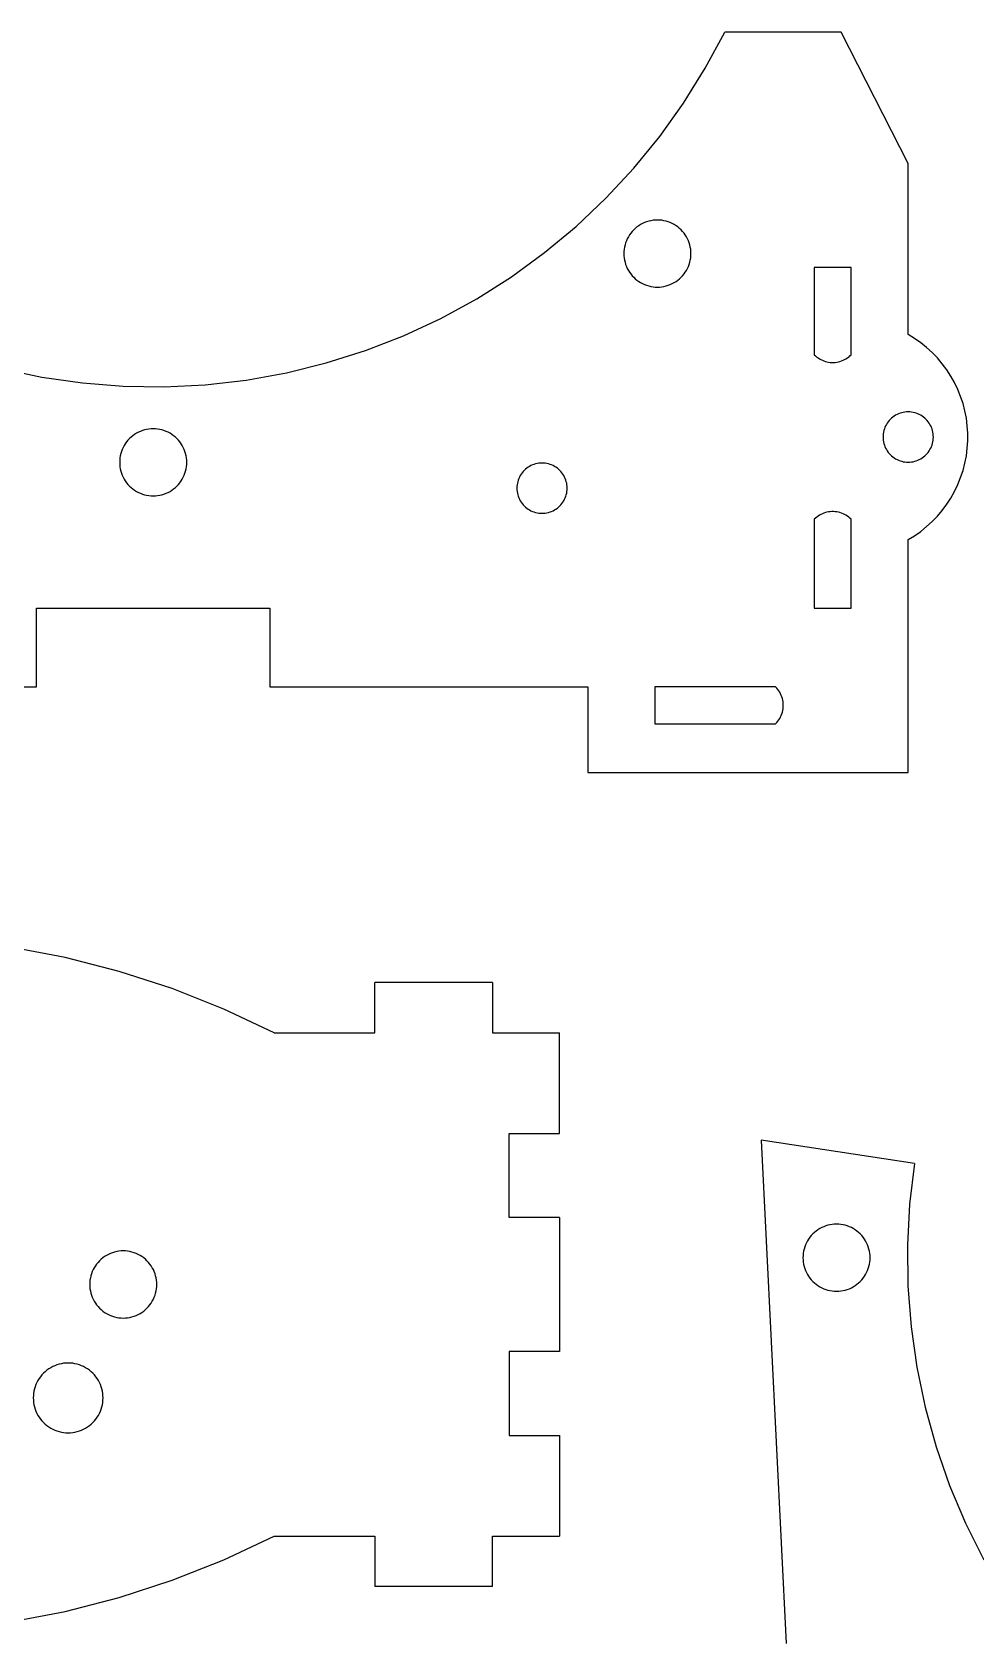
# Model space of a CAD drawing. Extents: x -403 to 403, y -278 to 278.
# Drawn here: x 8.7 to 64.9, y -109.8 to -14.1 of the extents above; entities that cross this region are included whole.
import ezdxf

# ---------------------------------------------------------------- set-up
doc = ezdxf.new("R2010")
doc.units = 0
doc.layers.get('0').update_dxf_attribs({"linetype": 'CONTINUOUS'})

msp = doc.modelspace()

# ---------------------------------------------------------------- linework, layer by layer
for p, q in [((48.813, -16.255), (49.967, -14.099)), ((56.906, -14.099), (49.967, -14.099)), ((60.906, -21.935), (56.906, -14.099)), ((47.522, -18.332), (48.813, -16.255)), ((46.101, -20.321), (47.522, -18.332)), ((44.555, -22.216), (46.101, -20.321)), ((60.906, -32.123), (60.906, -21.935)), ((42.89, -24.006), (44.555, -22.216)), ((41.114, -25.686), (42.89, -24.006)), ((39.233, -27.249), (41.114, -25.686)), ((44.639, -25.8), (44.543, -25.889)), ((44.74, -25.717), (44.639, -25.8)), ((44.846, -25.641), (44.74, -25.717)), ((44.958, -25.572), (44.846, -25.641)), ((45.073, -25.51), (44.958, -25.572)), ((45.192, -25.456), (45.073, -25.51)), ((45.315, -25.41), (45.192, -25.456)), ((45.44, -25.372), (45.315, -25.41)), ((45.567, -25.342), (45.44, -25.372)), ((45.697, -25.321), (45.567, -25.342)), ((45.827, -25.308), (45.697, -25.321)), ((45.958, -25.304), (45.827, -25.308)), ((46.088, -25.308), (45.958, -25.304)), ((46.219, -25.321), (46.088, -25.308)), ((46.348, -25.342), (46.219, -25.321)), ((46.475, -25.372), (46.348, -25.342)), ((46.6, -25.41), (46.475, -25.372)), ((46.723, -25.456), (46.6, -25.41)), ((46.842, -25.51), (46.723, -25.456)), ((46.958, -25.572), (46.842, -25.51)), ((47.069, -25.641), (46.958, -25.572)), ((47.175, -25.717), (47.069, -25.641)), ((47.276, -25.8), (47.175, -25.717)), ((47.372, -25.889), (47.276, -25.8)), ((44.026, -26.786), (43.996, -26.913)), ((44.064, -26.661), (44.026, -26.786)), ((44.11, -26.538), (44.064, -26.661)), ((44.164, -26.419), (44.11, -26.538)), ((44.226, -26.304), (44.164, -26.419)), ((44.295, -26.192), (44.226, -26.304)), ((44.371, -26.086), (44.295, -26.192)), ((44.454, -25.985), (44.371, -26.086)), ((44.543, -25.889), (44.454, -25.985)), ((47.461, -25.985), (47.372, -25.889)), ((47.544, -26.086), (47.461, -25.985)), ((47.621, -26.192), (47.544, -26.086)), ((47.69, -26.304), (47.621, -26.192)), ((47.751, -26.419), (47.69, -26.304)), ((47.805, -26.538), (47.751, -26.419)), ((47.851, -26.661), (47.805, -26.538)), ((47.889, -26.786), (47.851, -26.661)), ((47.919, -26.913), (47.889, -26.786)), ((37.255, -28.687), (39.233, -27.249)), ((43.962, -27.173), (43.958, -27.304)), ((43.958, -27.304), (43.962, -27.434)), ((43.975, -27.043), (43.962, -27.173)), ((43.962, -27.434), (43.975, -27.565)), ((43.996, -26.913), (43.975, -27.043)), ((43.975, -27.565), (43.996, -27.694)), ((43.996, -27.694), (44.026, -27.821)), ((47.889, -27.821), (47.919, -27.694)), ((47.94, -27.043), (47.919, -26.913)), ((47.919, -27.694), (47.94, -27.565)), ((47.953, -27.173), (47.94, -27.043)), ((47.94, -27.565), (47.953, -27.434)), ((47.958, -27.304), (47.953, -27.173)), ((47.953, -27.434), (47.958, -27.304)), ((35.19, -29.995), (37.255, -28.687)), ((44.026, -27.821), (44.064, -27.946)), ((44.064, -27.946), (44.11, -28.069)), ((44.11, -28.069), (44.164, -28.188)), ((44.164, -28.188), (44.226, -28.304)), ((44.226, -28.304), (44.295, -28.415)), ((44.295, -28.415), (44.371, -28.521)), ((44.371, -28.521), (44.454, -28.622)), ((44.454, -28.622), (44.543, -28.718)), ((44.543, -28.718), (44.639, -28.807)), ((47.276, -28.807), (47.372, -28.718)), ((47.372, -28.718), (47.461, -28.622)), ((47.461, -28.622), (47.544, -28.521)), ((47.544, -28.521), (47.621, -28.415)), ((47.621, -28.415), (47.69, -28.304)), ((47.69, -28.304), (47.751, -28.188)), ((47.751, -28.188), (47.805, -28.069)), ((47.805, -28.069), (47.851, -27.946)), ((47.851, -27.946), (47.889, -27.821)), ((57.506, -28.142), (55.306, -28.142)), ((55.306, -28.142), (55.306, -33.342)), ((57.506, -33.342), (57.506, -28.142)), ((44.639, -28.807), (44.74, -28.89)), ((44.74, -28.89), (44.846, -28.967)), ((44.846, -28.967), (44.958, -29.036)), ((44.958, -29.036), (45.073, -29.097)), ((45.073, -29.097), (45.192, -29.151)), ((45.192, -29.151), (45.315, -29.197)), ((45.315, -29.197), (45.44, -29.235)), ((45.44, -29.235), (45.567, -29.265)), ((45.567, -29.265), (45.697, -29.286)), ((45.697, -29.286), (45.827, -29.299)), ((45.827, -29.299), (45.958, -29.304)), ((45.958, -29.304), (46.088, -29.299)), ((46.088, -29.299), (46.219, -29.286)), ((46.219, -29.286), (46.348, -29.265)), ((46.348, -29.265), (46.475, -29.235)), ((46.475, -29.235), (46.6, -29.197)), ((46.6, -29.197), (46.723, -29.151)), ((46.723, -29.151), (46.842, -29.097)), ((46.842, -29.097), (46.958, -29.036)), ((46.958, -29.036), (47.069, -28.967)), ((47.069, -28.967), (47.175, -28.89)), ((47.175, -28.89), (47.276, -28.807)), ((33.044, -31.167), (35.19, -29.995)), ((30.827, -32.199), (33.044, -31.167)), ((28.549, -33.087), (30.827, -32.199)), ((61.289, -32.358), (60.906, -32.123)), ((61.656, -32.616), (61.289, -32.358)), ((26.218, -33.825), (28.549, -33.087)), ((55.306, -33.342), (55.377, -33.409)), ((55.377, -33.409), (55.452, -33.471)), ((55.452, -33.471), (55.531, -33.528)), ((57.28, -33.528), (57.359, -33.471)), ((57.359, -33.471), (57.434, -33.409)), ((57.434, -33.409), (57.506, -33.342)), ((62.006, -32.898), (61.656, -32.616)), ((62.338, -33.202), (62.006, -32.898)), ((62.649, -33.525), (62.338, -33.202)), ((6.872, -34.162), (9.265, -34.667)), ((21.438, -34.847), (23.845, -34.413)), ((23.845, -34.413), (26.218, -33.825)), ((55.531, -33.528), (55.614, -33.581)), ((55.614, -33.581), (55.699, -33.628)), ((55.699, -33.628), (55.788, -33.669)), ((55.788, -33.669), (55.879, -33.705)), ((55.879, -33.705), (55.972, -33.736)), ((55.972, -33.736), (56.066, -33.76)), ((56.066, -33.76), (56.162, -33.778)), ((56.162, -33.778), (56.259, -33.791)), ((56.259, -33.791), (56.357, -33.797)), ((56.357, -33.797), (56.454, -33.797)), ((56.454, -33.797), (56.552, -33.791)), ((56.552, -33.791), (56.649, -33.778)), ((56.649, -33.778), (56.745, -33.76)), ((56.745, -33.76), (56.84, -33.736)), ((56.84, -33.736), (56.932, -33.705)), ((56.932, -33.705), (57.023, -33.669)), ((57.023, -33.669), (57.112, -33.628)), ((57.112, -33.628), (57.197, -33.581)), ((57.197, -33.581), (57.28, -33.528)), ((62.939, -33.869), (62.649, -33.525)), ((63.207, -34.229), (62.939, -33.869)), ((63.451, -34.607), (63.207, -34.229)), ((9.265, -34.667), (11.685, -35.016)), ((11.685, -35.016), (14.122, -35.21)), ((14.122, -35.21), (16.567, -35.246)), ((16.567, -35.246), (19.009, -35.125)), ((19.009, -35.125), (21.438, -34.847)), ((63.67, -34.999), (63.451, -34.607)), ((63.865, -35.404), (63.67, -34.999)), ((64.032, -35.821), (63.865, -35.404)), ((64.173, -36.248), (64.032, -35.821)), ((64.287, -36.682), (64.173, -36.248)), ((59.716, -37.329), (59.658, -37.408)), ((59.778, -37.253), (59.716, -37.329)), ((59.845, -37.181), (59.778, -37.253)), ((59.917, -37.114), (59.845, -37.181)), ((59.992, -37.052), (59.917, -37.114)), ((60.072, -36.995), (59.992, -37.052)), ((60.156, -36.943), (60.072, -36.995)), ((60.242, -36.896), (60.156, -36.943)), ((60.332, -36.856), (60.242, -36.896)), ((60.423, -36.821), (60.332, -36.856)), ((60.517, -36.793), (60.423, -36.821)), ((60.613, -36.771), (60.517, -36.793)), ((60.71, -36.755), (60.613, -36.771)), ((60.807, -36.745), (60.71, -36.755)), ((60.906, -36.742), (60.807, -36.745)), ((61.004, -36.745), (60.906, -36.742)), ((61.101, -36.755), (61.004, -36.745)), ((61.198, -36.771), (61.101, -36.755)), ((61.294, -36.793), (61.198, -36.771)), ((61.388, -36.821), (61.294, -36.793)), ((61.48, -36.856), (61.388, -36.821)), ((61.569, -36.896), (61.48, -36.856)), ((61.656, -36.943), (61.569, -36.896)), ((61.739, -36.995), (61.656, -36.943)), ((61.819, -37.052), (61.739, -36.995)), ((61.895, -37.114), (61.819, -37.052)), ((61.966, -37.181), (61.895, -37.114)), ((62.033, -37.253), (61.966, -37.181)), ((62.096, -37.329), (62.033, -37.253)), ((62.153, -37.408), (62.096, -37.329)), ((64.372, -37.123), (64.287, -36.682)), ((64.43, -37.569), (64.372, -37.123)), ((14.587, -38.248), (14.491, -38.337)), ((14.688, -38.165), (14.587, -38.248)), ((14.794, -38.089), (14.688, -38.165)), ((14.906, -38.02), (14.794, -38.089)), ((15.021, -37.958), (14.906, -38.02)), ((15.14, -37.904), (15.021, -37.958)), ((15.263, -37.858), (15.14, -37.904)), ((15.388, -37.82), (15.263, -37.858)), ((15.515, -37.79), (15.388, -37.82)), ((15.644, -37.769), (15.515, -37.79)), ((15.775, -37.756), (15.644, -37.769)), ((15.906, -37.752), (15.775, -37.756)), ((16.036, -37.756), (15.906, -37.752)), ((16.167, -37.769), (16.036, -37.756)), ((16.296, -37.79), (16.167, -37.769)), ((16.423, -37.82), (16.296, -37.79)), ((16.548, -37.858), (16.423, -37.82)), ((16.671, -37.904), (16.548, -37.858)), ((16.79, -37.958), (16.671, -37.904)), ((16.906, -38.02), (16.79, -37.958)), ((17.017, -38.089), (16.906, -38.02)), ((17.123, -38.165), (17.017, -38.089)), ((17.224, -38.248), (17.123, -38.165)), ((17.32, -38.337), (17.224, -38.248)), ((59.409, -38.144), (59.406, -38.242)), ((59.406, -38.242), (59.409, -38.34)), ((59.418, -38.046), (59.409, -38.144)), ((59.434, -37.949), (59.418, -38.046)), ((59.457, -37.854), (59.434, -37.949)), ((59.485, -37.76), (59.457, -37.854)), ((59.52, -37.668), (59.485, -37.76)), ((59.56, -37.578), (59.52, -37.668)), ((59.606, -37.492), (59.56, -37.578)), ((59.658, -37.408), (59.606, -37.492)), ((62.205, -37.492), (62.153, -37.408)), ((62.251, -37.578), (62.205, -37.492)), ((62.291, -37.668), (62.251, -37.578)), ((62.326, -37.76), (62.291, -37.668)), ((62.354, -37.854), (62.326, -37.76)), ((62.377, -37.949), (62.354, -37.854)), ((62.393, -38.046), (62.377, -37.949)), ((62.402, -38.144), (62.393, -38.046)), ((62.406, -38.242), (62.402, -38.144)), ((62.402, -38.34), (62.406, -38.242)), ((64.458, -38.018), (64.43, -37.569)), ((64.458, -38.467), (64.458, -38.018)), ((13.974, -39.234), (13.944, -39.361)), ((14.012, -39.109), (13.974, -39.234)), ((14.058, -38.986), (14.012, -39.109)), ((14.112, -38.867), (14.058, -38.986)), ((14.173, -38.752), (14.112, -38.867)), ((14.243, -38.64), (14.173, -38.752)), ((14.319, -38.534), (14.243, -38.64)), ((14.402, -38.433), (14.319, -38.534)), ((14.491, -38.337), (14.402, -38.433)), ((17.409, -38.433), (17.32, -38.337)), ((17.492, -38.534), (17.409, -38.433)), ((17.568, -38.64), (17.492, -38.534)), ((17.638, -38.752), (17.568, -38.64)), ((17.699, -38.867), (17.638, -38.752)), ((17.753, -38.986), (17.699, -38.867)), ((17.799, -39.109), (17.753, -38.986)), ((17.837, -39.234), (17.799, -39.109)), ((17.867, -39.361), (17.837, -39.234)), ((59.409, -38.34), (59.418, -38.438)), ((59.418, -38.438), (59.434, -38.534)), ((59.434, -38.534), (59.457, -38.63)), ((59.457, -38.63), (59.485, -38.724)), ((59.485, -38.724), (59.52, -38.816)), ((59.52, -38.816), (59.56, -38.905)), ((59.56, -38.905), (59.606, -38.992)), ((59.606, -38.992), (59.658, -39.075)), ((59.658, -39.075), (59.716, -39.155)), ((59.716, -39.155), (59.778, -39.231)), ((59.778, -39.231), (59.845, -39.302)), ((61.966, -39.302), (62.033, -39.231)), ((62.033, -39.231), (62.096, -39.155)), ((62.096, -39.155), (62.153, -39.075)), ((62.153, -39.075), (62.205, -38.992)), ((62.205, -38.992), (62.251, -38.905)), ((62.251, -38.905), (62.291, -38.816)), ((62.291, -38.816), (62.326, -38.724)), ((62.326, -38.724), (62.354, -38.63)), ((62.354, -38.63), (62.377, -38.534)), ((62.377, -38.534), (62.393, -38.438)), ((62.393, -38.438), (62.402, -38.34)), ((64.372, -39.361), (64.43, -38.915)), ((64.43, -38.915), (64.458, -38.467)), ((13.91, -39.621), (13.906, -39.752)), ((13.906, -39.752), (13.91, -39.882)), ((13.923, -39.491), (13.91, -39.621)), ((13.91, -39.882), (13.923, -40.013)), ((13.944, -39.361), (13.923, -39.491)), ((13.923, -40.013), (13.944, -40.142)), ((13.944, -40.142), (13.974, -40.269)), ((17.837, -40.269), (17.867, -40.142)), ((17.888, -39.491), (17.867, -39.361)), ((17.867, -40.142), (17.888, -40.013)), ((17.901, -39.621), (17.888, -39.491)), ((17.888, -40.013), (17.901, -39.882)), ((17.906, -39.752), (17.901, -39.621)), ((17.901, -39.882), (17.906, -39.752)), ((38.091, -40.164), (38.019, -40.231)), ((38.167, -40.102), (38.091, -40.164)), ((38.247, -40.045), (38.167, -40.102)), ((38.33, -39.993), (38.247, -40.045)), ((38.417, -39.946), (38.33, -39.993)), ((38.506, -39.906), (38.417, -39.946)), ((38.598, -39.871), (38.506, -39.906)), ((38.692, -39.843), (38.598, -39.871)), ((38.787, -39.821), (38.692, -39.843)), ((38.884, -39.805), (38.787, -39.821)), ((38.982, -39.795), (38.884, -39.805)), ((39.08, -39.792), (38.982, -39.795)), ((39.178, -39.795), (39.08, -39.792)), ((39.276, -39.805), (39.178, -39.795)), ((39.373, -39.821), (39.276, -39.805)), ((39.468, -39.843), (39.373, -39.821)), ((39.562, -39.871), (39.468, -39.843)), ((39.654, -39.906), (39.562, -39.871)), ((39.743, -39.946), (39.654, -39.906)), ((39.83, -39.993), (39.743, -39.946)), ((39.913, -40.045), (39.83, -39.993)), ((39.993, -40.102), (39.913, -40.045)), ((40.069, -40.164), (39.993, -40.102)), ((40.141, -40.231), (40.069, -40.164)), ((59.845, -39.302), (59.917, -39.37)), ((59.917, -39.37), (59.992, -39.432)), ((59.992, -39.432), (60.072, -39.489)), ((60.072, -39.489), (60.156, -39.541)), ((60.156, -39.541), (60.242, -39.587)), ((60.242, -39.587), (60.332, -39.628)), ((60.332, -39.628), (60.423, -39.662)), ((60.423, -39.662), (60.517, -39.691)), ((60.517, -39.691), (60.613, -39.713)), ((60.613, -39.713), (60.71, -39.729)), ((60.71, -39.729), (60.807, -39.739)), ((60.807, -39.739), (60.906, -39.742)), ((60.906, -39.742), (61.004, -39.739)), ((61.004, -39.739), (61.101, -39.729)), ((61.101, -39.729), (61.198, -39.713)), ((61.198, -39.713), (61.294, -39.691)), ((61.294, -39.691), (61.388, -39.662)), ((61.388, -39.662), (61.48, -39.628)), ((61.48, -39.628), (61.569, -39.587)), ((61.569, -39.587), (61.656, -39.541)), ((61.656, -39.541), (61.739, -39.489)), ((61.739, -39.489), (61.819, -39.432)), ((61.819, -39.432), (61.895, -39.37)), ((61.895, -39.37), (61.966, -39.302)), ((64.173, -40.237), (64.287, -39.802)), ((64.287, -39.802), (64.372, -39.361)), ((13.974, -40.269), (14.012, -40.394)), ((14.012, -40.394), (14.058, -40.517)), ((14.058, -40.517), (14.112, -40.636)), ((14.112, -40.636), (14.173, -40.752)), ((14.173, -40.752), (14.243, -40.863)), ((14.243, -40.863), (14.319, -40.969)), ((14.319, -40.969), (14.402, -41.07)), ((14.402, -41.07), (14.491, -41.166)), ((14.491, -41.166), (14.587, -41.255)), ((17.224, -41.255), (17.32, -41.166)), ((17.32, -41.166), (17.409, -41.07)), ((17.409, -41.07), (17.492, -40.969)), ((17.492, -40.969), (17.568, -40.863)), ((17.568, -40.863), (17.638, -40.752)), ((17.638, -40.752), (17.699, -40.636)), ((17.699, -40.636), (17.753, -40.517)), ((17.753, -40.517), (17.799, -40.394)), ((17.799, -40.394), (17.837, -40.269)), ((37.593, -41.096), (37.583, -41.194)), ((37.609, -40.999), (37.593, -41.096)), ((37.631, -40.904), (37.609, -40.999)), ((37.66, -40.81), (37.631, -40.904)), ((37.694, -40.718), (37.66, -40.81)), ((37.735, -40.628), (37.694, -40.718)), ((37.781, -40.542), (37.735, -40.628)), ((37.833, -40.458), (37.781, -40.542)), ((37.89, -40.379), (37.833, -40.458)), ((37.952, -40.303), (37.89, -40.379)), ((38.019, -40.231), (37.952, -40.303)), ((40.208, -40.303), (40.141, -40.231)), ((40.27, -40.379), (40.208, -40.303)), ((40.327, -40.458), (40.27, -40.379)), ((40.379, -40.542), (40.327, -40.458)), ((40.425, -40.628), (40.379, -40.542)), ((40.466, -40.718), (40.425, -40.628)), ((40.5, -40.81), (40.466, -40.718)), ((40.529, -40.904), (40.5, -40.81)), ((40.551, -40.999), (40.529, -40.904)), ((40.567, -41.096), (40.551, -40.999)), ((40.577, -41.194), (40.567, -41.096)), ((63.67, -41.486), (63.865, -41.08)), ((63.865, -41.08), (64.032, -40.664)), ((64.032, -40.664), (64.173, -40.237)), ((14.587, -41.255), (14.688, -41.338)), ((14.688, -41.338), (14.794, -41.414)), ((14.794, -41.414), (14.906, -41.484)), ((14.906, -41.484), (15.021, -41.545)), ((15.021, -41.545), (15.14, -41.599)), ((15.14, -41.599), (15.263, -41.645)), ((15.263, -41.645), (15.388, -41.683)), ((15.388, -41.683), (15.515, -41.713)), ((15.515, -41.713), (15.644, -41.734)), ((15.644, -41.734), (15.775, -41.747)), ((15.775, -41.747), (15.906, -41.752)), ((15.906, -41.752), (16.036, -41.747)), ((16.036, -41.747), (16.167, -41.734)), ((16.167, -41.734), (16.296, -41.713)), ((16.296, -41.713), (16.423, -41.683)), ((16.423, -41.683), (16.548, -41.645)), ((16.548, -41.645), (16.671, -41.599)), ((16.671, -41.599), (16.79, -41.545)), ((16.79, -41.545), (16.906, -41.484)), ((16.906, -41.484), (17.017, -41.414)), ((17.017, -41.414), (17.123, -41.338)), ((17.123, -41.338), (17.224, -41.255)), ((37.583, -41.194), (37.58, -41.292)), ((37.58, -41.292), (37.583, -41.39)), ((37.583, -41.39), (37.593, -41.488)), ((37.593, -41.488), (37.609, -41.584)), ((37.609, -41.584), (37.631, -41.68)), ((37.631, -41.68), (37.66, -41.774)), ((37.66, -41.774), (37.694, -41.866)), ((37.694, -41.866), (37.735, -41.955)), ((37.735, -41.955), (37.781, -42.042)), ((37.781, -42.042), (37.833, -42.125)), ((37.833, -42.125), (37.89, -42.205)), ((40.27, -42.205), (40.327, -42.125)), ((40.327, -42.125), (40.379, -42.042)), ((40.379, -42.042), (40.425, -41.955)), ((40.425, -41.955), (40.466, -41.866)), ((40.466, -41.866), (40.5, -41.774)), ((40.5, -41.774), (40.529, -41.68)), ((40.529, -41.68), (40.551, -41.584)), ((40.551, -41.584), (40.567, -41.488)), ((40.567, -41.488), (40.577, -41.39)), ((40.58, -41.292), (40.577, -41.194)), ((40.577, -41.39), (40.58, -41.292)), ((63.207, -42.255), (63.451, -41.878)), ((63.451, -41.878), (63.67, -41.486)), ((37.89, -42.205), (37.952, -42.281)), ((37.952, -42.281), (38.019, -42.352)), ((38.019, -42.352), (38.091, -42.42)), ((38.091, -42.42), (38.167, -42.482)), ((38.167, -42.482), (38.247, -42.539)), ((38.247, -42.539), (38.33, -42.591)), ((38.33, -42.591), (38.417, -42.637)), ((38.417, -42.637), (38.506, -42.678)), ((38.506, -42.678), (38.598, -42.712)), ((38.598, -42.712), (38.692, -42.741)), ((38.692, -42.741), (38.787, -42.763)), ((38.787, -42.763), (38.884, -42.779)), ((38.884, -42.779), (38.982, -42.789)), ((38.982, -42.789), (39.08, -42.792)), ((39.08, -42.792), (39.178, -42.789)), ((39.178, -42.789), (39.276, -42.779)), ((39.276, -42.779), (39.373, -42.763)), ((39.373, -42.763), (39.468, -42.741)), ((39.468, -42.741), (39.562, -42.712)), ((39.562, -42.712), (39.654, -42.678)), ((39.654, -42.678), (39.743, -42.637)), ((39.743, -42.637), (39.83, -42.591)), ((39.83, -42.591), (39.913, -42.539)), ((39.913, -42.539), (39.993, -42.482)), ((39.993, -42.482), (40.069, -42.42)), ((40.069, -42.42), (40.141, -42.352)), ((40.141, -42.352), (40.208, -42.281)), ((40.208, -42.281), (40.27, -42.205)), ((55.377, -43.075), (55.306, -43.142)), ((55.452, -43.013), (55.377, -43.075)), ((55.531, -42.955), (55.452, -43.013)), ((55.614, -42.903), (55.531, -42.955)), ((55.699, -42.856), (55.614, -42.903)), ((55.788, -42.814), (55.699, -42.856)), ((55.879, -42.778), (55.788, -42.814)), ((55.972, -42.748), (55.879, -42.778)), ((56.066, -42.724), (55.972, -42.748)), ((56.162, -42.705), (56.066, -42.724)), ((56.259, -42.693), (56.162, -42.705)), ((56.357, -42.687), (56.259, -42.693)), ((56.454, -42.687), (56.357, -42.687)), ((56.552, -42.693), (56.454, -42.687)), ((56.649, -42.705), (56.552, -42.693)), ((56.745, -42.724), (56.649, -42.705)), ((56.84, -42.748), (56.745, -42.724)), ((56.932, -42.778), (56.84, -42.748)), ((57.023, -42.814), (56.932, -42.778)), ((57.112, -42.856), (57.023, -42.814)), ((57.197, -42.903), (57.112, -42.856)), ((57.28, -42.955), (57.197, -42.903)), ((57.359, -43.013), (57.28, -42.955)), ((57.434, -43.075), (57.359, -43.013)), ((57.506, -43.142), (57.434, -43.075)), ((62.338, -43.283), (62.649, -42.959)), ((62.649, -42.959), (62.939, -42.616)), ((62.939, -42.616), (63.207, -42.255)), ((55.306, -43.142), (55.306, -48.442)), ((57.506, -48.442), (57.506, -43.142)), ((61.289, -44.127), (61.656, -43.868)), ((61.656, -43.868), (62.006, -43.586)), ((62.006, -43.586), (62.338, -43.283)), ((60.906, -44.361), (61.289, -44.127)), ((60.906, -58.242), (60.906, -44.361)), ((8.957, -48.442), (22.855, -48.442)), ((8.957, -53.142), (8.957, -48.442)), ((22.855, -48.442), (22.855, -53.142)), ((55.306, -48.442), (57.506, -48.442)), ((-9.994, -53.142), (8.957, -53.142)), ((22.855, -53.142), (41.806, -53.142)), ((41.806, -53.142), (41.806, -58.242)), ((45.806, -53.142), (45.806, -55.342)), ((53.006, -53.142), (45.806, -53.142)), ((53.075, -53.216), (53.006, -53.142)), ((53.14, -53.295), (53.075, -53.216)), ((53.199, -53.378), (53.14, -53.295)), ((53.253, -53.464), (53.199, -53.378)), ((53.301, -53.554), (53.253, -53.464)), ((53.343, -53.646), (53.301, -53.554)), ((53.379, -53.742), (53.343, -53.646)), ((53.408, -53.839), (53.379, -53.742)), ((53.431, -53.938), (53.408, -53.839)), ((53.408, -54.644), (53.431, -54.545)), ((53.448, -54.039), (53.431, -53.938)), ((53.431, -54.545), (53.448, -54.445)), ((53.458, -54.14), (53.448, -54.039)), ((53.448, -54.445), (53.458, -54.344)), ((53.461, -54.242), (53.458, -54.14)), ((53.458, -54.344), (53.461, -54.242)), ((45.806, -55.342), (53.006, -55.342)), ((53.006, -55.342), (53.075, -55.267)), ((53.075, -55.267), (53.14, -55.189)), ((53.14, -55.189), (53.199, -55.106)), ((53.199, -55.106), (53.253, -55.02)), ((53.253, -55.02), (53.301, -54.93)), ((53.301, -54.93), (53.343, -54.837)), ((53.343, -54.837), (53.379, -54.742)), ((53.379, -54.742), (53.408, -54.644)), ((41.806, -58.242), (60.906, -58.242)), ((10.652, -69.276), (7.39, -68.653)), ((13.869, -70.103), (10.652, -69.276)), ((17.027, -71.131), (13.869, -70.103)), ((29.119, -73.771), (29.119, -70.771)), ((36.119, -70.771), (29.119, -70.771)), ((36.119, -70.771), (36.119, -73.771)), ((20.115, -72.355), (17.027, -71.131)), ((23.119, -73.771), (20.115, -72.355)), ((23.119, -73.771), (29.119, -73.771)), ((36.119, -73.771), (40.119, -73.771)), ((40.119, -77.021), (40.119, -73.771)), ((40.119, -79.771), (40.119, -73.771)), ((40.119, -79.771), (40.119, -77.021)), ((37.119, -79.771), (40.119, -79.771)), ((37.119, -84.771), (37.119, -79.771)), ((52.134, -80.175), (53.634, -110.175)), ((61.274, -81.551), (52.134, -80.175)), ((61.274, -81.551), (60.989, -83.975)), ((60.989, -83.975), (60.861, -86.413)), ((40.119, -84.771), (37.119, -84.771)), ((40.119, -84.771), (40.119, -88.771)), ((40.119, -84.771), (40.119, -92.771)), ((56.373, -85.192), (56.244, -85.214)), ((56.503, -85.179), (56.373, -85.192)), ((56.634, -85.175), (56.503, -85.179)), ((56.765, -85.179), (56.634, -85.175)), ((56.895, -85.192), (56.765, -85.179)), ((57.024, -85.214), (56.895, -85.192)), ((54.971, -86.064), (54.902, -86.175)), ((55.047, -85.958), (54.971, -86.064)), ((55.13, -85.856), (55.047, -85.958)), ((55.22, -85.761), (55.13, -85.856)), ((55.315, -85.671), (55.22, -85.761)), ((55.416, -85.588), (55.315, -85.671)), ((55.523, -85.512), (55.416, -85.588)), ((55.634, -85.443), (55.523, -85.512)), ((55.749, -85.381), (55.634, -85.443)), ((55.869, -85.327), (55.749, -85.381)), ((55.991, -85.281), (55.869, -85.327)), ((56.116, -85.243), (55.991, -85.281)), ((56.244, -85.214), (56.116, -85.243)), ((57.152, -85.243), (57.024, -85.214)), ((57.277, -85.281), (57.152, -85.243)), ((57.399, -85.327), (57.277, -85.281)), ((57.519, -85.381), (57.399, -85.327)), ((57.634, -85.443), (57.519, -85.381)), ((57.745, -85.512), (57.634, -85.443)), ((57.852, -85.588), (57.745, -85.512)), ((57.953, -85.671), (57.852, -85.588)), ((58.048, -85.761), (57.953, -85.671)), ((58.138, -85.856), (58.048, -85.761)), ((58.221, -85.958), (58.138, -85.856)), ((58.297, -86.064), (58.221, -85.958)), ((58.366, -86.175), (58.297, -86.064)), ((13.008, -87.108), (12.902, -87.184)), ((13.119, -87.039), (13.008, -87.108)), ((13.235, -86.977), (13.119, -87.039)), ((13.354, -86.923), (13.235, -86.977)), ((13.476, -86.877), (13.354, -86.923)), ((13.602, -86.839), (13.476, -86.877)), ((13.729, -86.809), (13.602, -86.839)), ((13.858, -86.788), (13.729, -86.809)), ((13.988, -86.775), (13.858, -86.788)), ((14.119, -86.771), (13.988, -86.775)), ((14.25, -86.775), (14.119, -86.771)), ((14.38, -86.788), (14.25, -86.775)), ((14.509, -86.809), (14.38, -86.788)), ((14.637, -86.839), (14.509, -86.809)), ((14.762, -86.877), (14.637, -86.839)), ((14.885, -86.923), (14.762, -86.877)), ((15.004, -86.977), (14.885, -86.923)), ((15.119, -87.039), (15.004, -86.977)), ((15.23, -87.108), (15.119, -87.039)), ((15.337, -87.184), (15.23, -87.108)), ((54.638, -87.044), (54.634, -87.175)), ((54.651, -86.914), (54.638, -87.044)), ((54.672, -86.785), (54.651, -86.914)), ((54.702, -86.657), (54.672, -86.785)), ((54.74, -86.532), (54.702, -86.657)), ((54.786, -86.41), (54.74, -86.532)), ((54.84, -86.291), (54.786, -86.41)), ((54.902, -86.175), (54.84, -86.291)), ((58.428, -86.291), (58.366, -86.175)), ((58.482, -86.41), (58.428, -86.291)), ((58.528, -86.532), (58.482, -86.41)), ((58.566, -86.657), (58.528, -86.532)), ((58.596, -86.785), (58.566, -86.657)), ((58.617, -86.914), (58.596, -86.785)), ((58.63, -87.044), (58.617, -86.914)), ((58.634, -87.175), (58.63, -87.044)), ((60.861, -86.413), (60.89, -88.854)), ((12.272, -88.005), (12.225, -88.128)), ((12.326, -87.886), (12.272, -88.005)), ((12.387, -87.771), (12.326, -87.886)), ((12.456, -87.659), (12.387, -87.771)), ((12.533, -87.553), (12.456, -87.659)), ((12.616, -87.452), (12.533, -87.553)), ((12.705, -87.356), (12.616, -87.452)), ((12.801, -87.267), (12.705, -87.356)), ((12.902, -87.184), (12.801, -87.267)), ((15.438, -87.267), (15.337, -87.184)), ((15.533, -87.356), (15.438, -87.267)), ((15.623, -87.452), (15.533, -87.356)), ((15.706, -87.553), (15.623, -87.452)), ((15.782, -87.659), (15.706, -87.553)), ((15.851, -87.771), (15.782, -87.659)), ((15.913, -87.886), (15.851, -87.771)), ((15.967, -88.005), (15.913, -87.886)), ((16.013, -88.128), (15.967, -88.005)), ((54.634, -87.175), (54.638, -87.306)), ((54.638, -87.306), (54.651, -87.436)), ((54.651, -87.436), (54.672, -87.565)), ((54.672, -87.565), (54.702, -87.693)), ((54.702, -87.693), (54.74, -87.818)), ((54.74, -87.818), (54.786, -87.94)), ((54.786, -87.94), (54.84, -88.06)), ((54.84, -88.06), (54.902, -88.175)), ((58.366, -88.175), (58.428, -88.06)), ((58.428, -88.06), (58.482, -87.94)), ((58.482, -87.94), (58.528, -87.818)), ((58.528, -87.818), (58.566, -87.693)), ((58.566, -87.693), (58.596, -87.565)), ((58.596, -87.565), (58.617, -87.436)), ((58.617, -87.436), (58.63, -87.306)), ((58.63, -87.306), (58.634, -87.175)), ((12.124, -88.64), (12.119, -88.771)), ((12.119, -88.771), (12.124, -88.901)), ((12.136, -88.51), (12.124, -88.64)), ((12.124, -88.901), (12.136, -89.032)), ((12.158, -88.38), (12.136, -88.51)), ((12.136, -89.032), (12.158, -89.161)), ((12.187, -88.253), (12.158, -88.38)), ((12.225, -88.128), (12.187, -88.253)), ((16.051, -88.253), (16.013, -88.128)), ((16.081, -88.38), (16.051, -88.253)), ((16.102, -88.51), (16.081, -88.38)), ((16.081, -89.161), (16.102, -89.032)), ((16.115, -88.64), (16.102, -88.51)), ((16.102, -89.032), (16.115, -88.901)), ((16.119, -88.771), (16.115, -88.64)), ((16.115, -88.901), (16.119, -88.771)), ((40.119, -88.771), (40.119, -92.771)), ((54.902, -88.175), (54.971, -88.286)), ((54.971, -88.286), (55.047, -88.393)), ((55.047, -88.393), (55.13, -88.494)), ((55.13, -88.494), (55.22, -88.589)), ((55.22, -88.589), (55.315, -88.679)), ((55.315, -88.679), (55.416, -88.762)), ((55.416, -88.762), (55.523, -88.838)), ((55.523, -88.838), (55.634, -88.907)), ((55.634, -88.907), (55.749, -88.969)), ((55.749, -88.969), (55.869, -89.023)), ((55.869, -89.023), (55.991, -89.069)), ((57.277, -89.069), (57.399, -89.023)), ((57.399, -89.023), (57.519, -88.969)), ((57.519, -88.969), (57.634, -88.907)), ((57.634, -88.907), (57.745, -88.838)), ((57.745, -88.838), (57.852, -88.762)), ((57.852, -88.762), (57.953, -88.679)), ((57.953, -88.679), (58.048, -88.589)), ((58.048, -88.589), (58.138, -88.494)), ((58.138, -88.494), (58.221, -88.393)), ((58.221, -88.393), (58.297, -88.286)), ((58.297, -88.286), (58.366, -88.175)), ((60.89, -88.854), (61.078, -91.288)), ((12.158, -89.161), (12.187, -89.288)), ((12.187, -89.288), (12.225, -89.413)), ((12.225, -89.413), (12.272, -89.536)), ((12.272, -89.536), (12.326, -89.655)), ((12.326, -89.655), (12.387, -89.771)), ((12.387, -89.771), (12.456, -89.882)), ((12.456, -89.882), (12.533, -89.988)), ((12.533, -89.988), (12.616, -90.089)), ((15.623, -90.089), (15.706, -89.988)), ((15.706, -89.988), (15.782, -89.882)), ((15.782, -89.882), (15.851, -89.771)), ((15.851, -89.771), (15.913, -89.655)), ((15.913, -89.655), (15.967, -89.536)), ((15.967, -89.536), (16.013, -89.413)), ((16.013, -89.413), (16.051, -89.288)), ((16.051, -89.288), (16.081, -89.161)), ((55.991, -89.069), (56.116, -89.107)), ((56.116, -89.107), (56.244, -89.137)), ((56.244, -89.137), (56.373, -89.158)), ((56.373, -89.158), (56.503, -89.171)), ((56.503, -89.171), (56.634, -89.175)), ((56.634, -89.175), (56.765, -89.171)), ((56.765, -89.171), (56.895, -89.158)), ((56.895, -89.158), (57.024, -89.137)), ((57.024, -89.137), (57.152, -89.107)), ((57.152, -89.107), (57.277, -89.069)), ((12.616, -90.089), (12.705, -90.185)), ((12.705, -90.185), (12.801, -90.274)), ((12.801, -90.274), (12.902, -90.357)), ((12.902, -90.357), (13.008, -90.434)), ((13.008, -90.434), (13.119, -90.503)), ((13.119, -90.503), (13.235, -90.564)), ((13.235, -90.564), (13.354, -90.618)), ((13.354, -90.618), (13.476, -90.664)), ((13.476, -90.664), (13.602, -90.702)), ((13.602, -90.702), (13.729, -90.732)), ((13.729, -90.732), (13.858, -90.753)), ((13.858, -90.753), (13.988, -90.766)), ((13.988, -90.766), (14.119, -90.771)), ((14.119, -90.771), (14.25, -90.766)), ((14.25, -90.766), (14.38, -90.753)), ((14.38, -90.753), (14.509, -90.732)), ((14.509, -90.732), (14.637, -90.702)), ((14.637, -90.702), (14.762, -90.664)), ((14.762, -90.664), (14.885, -90.618)), ((14.885, -90.618), (15.004, -90.564)), ((15.004, -90.564), (15.119, -90.503)), ((15.119, -90.503), (15.23, -90.434)), ((15.23, -90.434), (15.337, -90.357)), ((15.337, -90.357), (15.438, -90.274)), ((15.438, -90.274), (15.533, -90.185)), ((15.533, -90.185), (15.623, -90.089)), ((61.078, -91.288), (61.422, -93.705)), ((37.119, -92.771), (37.119, -97.771)), ((40.119, -92.771), (37.119, -92.771)), ((9.681, -93.806), (9.57, -93.885)), ((9.797, -93.734), (9.681, -93.806)), ((9.917, -93.67), (9.797, -93.734)), ((10.041, -93.614), (9.917, -93.67)), ((10.168, -93.566), (10.041, -93.614)), ((10.298, -93.526), (10.168, -93.566)), ((10.431, -93.496), (10.298, -93.526)), ((10.565, -93.473), (10.431, -93.496)), ((10.701, -93.46), (10.565, -93.473)), ((10.837, -93.456), (10.701, -93.46)), ((10.973, -93.46), (10.837, -93.456)), ((11.108, -93.473), (10.973, -93.46)), ((11.242, -93.496), (11.108, -93.473)), ((11.375, -93.526), (11.242, -93.496)), ((11.505, -93.566), (11.375, -93.526)), ((11.633, -93.614), (11.505, -93.566)), ((11.757, -93.67), (11.633, -93.614)), ((11.877, -93.734), (11.757, -93.67)), ((11.992, -93.806), (11.877, -93.734)), ((12.103, -93.885), (11.992, -93.806)), ((61.422, -93.705), (61.921, -96.095)), ((8.915, -94.74), (8.867, -94.867)), ((8.971, -94.616), (8.915, -94.74)), ((9.035, -94.496), (8.971, -94.616)), ((9.107, -94.38), (9.035, -94.496)), ((9.186, -94.269), (9.107, -94.38)), ((9.273, -94.164), (9.186, -94.269)), ((9.366, -94.065), (9.273, -94.164)), ((9.465, -93.972), (9.366, -94.065)), ((9.57, -93.885), (9.465, -93.972)), ((12.208, -93.972), (12.103, -93.885)), ((12.307, -94.065), (12.208, -93.972)), ((12.4, -94.164), (12.307, -94.065)), ((12.487, -94.269), (12.4, -94.164)), ((12.566, -94.38), (12.487, -94.269)), ((12.638, -94.496), (12.566, -94.38)), ((12.702, -94.616), (12.638, -94.496)), ((12.758, -94.74), (12.702, -94.616)), ((12.806, -94.867), (12.758, -94.74)), ((8.761, -95.4), (8.757, -95.536)), ((8.757, -95.536), (8.761, -95.672)), ((8.774, -95.264), (8.761, -95.4)), ((8.761, -95.672), (8.774, -95.807)), ((8.797, -95.13), (8.774, -95.264)), ((8.827, -94.997), (8.797, -95.13)), ((8.867, -94.867), (8.827, -94.997)), ((12.846, -94.997), (12.806, -94.867)), ((12.877, -95.13), (12.846, -94.997)), ((12.899, -95.264), (12.877, -95.13)), ((12.912, -95.4), (12.899, -95.264)), ((12.899, -95.807), (12.912, -95.672)), ((12.917, -95.536), (12.912, -95.4)), ((12.912, -95.672), (12.917, -95.536)), ((8.774, -95.807), (8.797, -95.941)), ((8.797, -95.941), (8.827, -96.074)), ((8.827, -96.074), (8.867, -96.204)), ((8.867, -96.204), (8.915, -96.332)), ((8.915, -96.332), (8.971, -96.456)), ((8.971, -96.456), (9.035, -96.576)), ((9.035, -96.576), (9.107, -96.691)), ((9.107, -96.691), (9.186, -96.802)), ((12.487, -96.802), (12.566, -96.691)), ((12.566, -96.691), (12.638, -96.576)), ((12.638, -96.576), (12.702, -96.456)), ((12.702, -96.456), (12.758, -96.332)), ((12.758, -96.332), (12.806, -96.204)), ((12.806, -96.204), (12.846, -96.074)), ((12.846, -96.074), (12.877, -95.941)), ((12.877, -95.941), (12.899, -95.807)), ((61.921, -96.095), (62.574, -98.447)), ((9.186, -96.802), (9.273, -96.907)), ((9.273, -96.907), (9.366, -97.006)), ((9.366, -97.006), (9.465, -97.099)), ((9.465, -97.099), (9.57, -97.186)), ((9.57, -97.186), (9.681, -97.265)), ((9.681, -97.265), (9.797, -97.337)), ((9.797, -97.337), (9.917, -97.401)), ((9.917, -97.401), (10.041, -97.457)), ((10.041, -97.457), (10.168, -97.505)), ((10.168, -97.505), (10.298, -97.545)), ((10.298, -97.545), (10.431, -97.576)), ((10.431, -97.576), (10.565, -97.598)), ((10.565, -97.598), (10.701, -97.611)), ((10.701, -97.611), (10.837, -97.616)), ((10.837, -97.616), (10.973, -97.611)), ((10.973, -97.611), (11.108, -97.598)), ((11.108, -97.598), (11.242, -97.576)), ((11.242, -97.576), (11.375, -97.545)), ((11.375, -97.545), (11.505, -97.505)), ((11.505, -97.505), (11.633, -97.457)), ((11.633, -97.457), (11.757, -97.401)), ((11.757, -97.401), (11.877, -97.337)), ((11.877, -97.337), (11.992, -97.265)), ((11.992, -97.265), (12.103, -97.186)), ((12.103, -97.186), (12.208, -97.099)), ((12.208, -97.099), (12.307, -97.006)), ((12.307, -97.006), (12.4, -96.907)), ((12.4, -96.907), (12.487, -96.802)), ((37.119, -97.771), (40.119, -97.771)), ((40.119, -97.771), (40.119, -100.521)), ((40.119, -97.771), (40.119, -103.771)), ((62.574, -98.447), (63.377, -100.752)), ((40.119, -100.521), (40.119, -103.771)), ((63.377, -100.752), (64.327, -103.001)), ((64.327, -103.001), (65.421, -105.183)), ((20.115, -105.186), (23.119, -103.771)), ((23.119, -103.771), (29.119, -103.771)), ((29.119, -103.771), (29.119, -106.771)), ((36.119, -106.771), (36.119, -103.771)), ((36.119, -103.771), (40.119, -103.771)), ((17.027, -106.41), (20.115, -105.186)), ((13.869, -107.438), (17.027, -106.41)), ((36.119, -106.771), (29.119, -106.771)), ((10.652, -108.265), (13.869, -107.438)), ((7.39, -108.888), (10.652, -108.265))]:
    msp.add_line(p, q)

doc.saveas('drawing.dxf')
